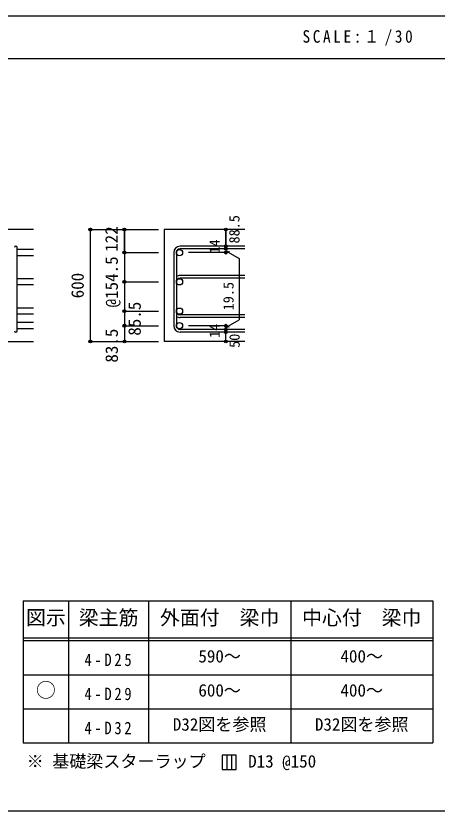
# Model space of a CAD drawing. Units: millimetres at full size, sheet at 1:30, with parts at other scales. Extents: x -5973 to 5954, y -4195 to 4201.
# Drawn here: x 1409 to 3633, y 3 to 4201 of the extents above; entities that cross this region are included whole.
import ezdxf
from ezdxf.enums import TextEntityAlignment as Align

# ---------------------------------------------------------------- set-up
doc = ezdxf.new("R2010")
doc.units = ezdxf.units.MM
doc.header["$LTSCALE"] = 30
doc.header["$PDMODE"] = 32
doc.header["$PDSIZE"] = 15
for name, color, linetype in [('0-1_躯体線', 2, 'Continuous'), ('0-5_基礎梁筋', 7, 'Continuous'), ('0-6_スタラップ筋', 7, 'Continuous'), ('0-D_寸法', 4, 'Continuous'), ('6-7_文字', 7, 'Continuous'), ('6-E_枠', 7, 'Continuous'), ('F-0_枠', 6, 'Continuous')]:
    doc.layers.add(name, color=color, linetype=linetype)
doc.styles.add('ＭＳ ゴシック', font='')
doc.styles.get('ＭＳ ゴシック').set_extended_font_data('MS Gothic')

msp = doc.modelspace()

# ---------------------------------------------------------------- linework, layer by layer
at = {"layer": '0-1_躯体線'}
for p, q in [((1502.44, 3073.3), (2.44, 3073.3)), ((2617.44, 3073.3), (2192.44, 3073.3)), ((2192.44, 3073.3), (2192.44, 2482.02)), ((2617.44, 2482.02), (2192.44, 2482.02))]:
    msp.add_line(p, q, dxfattribs=at)
msp.add_lwpolyline([(1102.44, 1973.3), (1102.44, 2482.02), (1502.44, 2482.02)], dxfattribs=at)
at = {"layer": '0-5_基礎梁筋'}
for p, q in [((1502.44, 2968.1), (1416.44, 2968.1)), ((1502.44, 2935.1), (1416.44, 2935.1)), ((1502.44, 2813.67), (1416.44, 2813.67)), ((1502.44, 2780.67), (1416.44, 2780.67)), ((1502.44, 2659.02), (1416.44, 2659.02)), ((1502.44, 2626.02), (1416.44, 2626.02)), ((1502.44, 2582.02), (1416.44, 2582.02)), ((1502.44, 2549.02), (1416.44, 2549.02))]:
    msp.add_line(p, q, dxfattribs=at)
at = {"layer": '0-5_基礎梁筋', "color": 3}
for centre in [(2272.94, 2951.6), (2272.94, 2797.17), (2272.94, 2642.52), (2272.94, 2565.52)]:
    msp.add_circle(centre, 16.5, dxfattribs=at)
at = {"layer": '0-6_スタラップ筋'}
for p, q in [((2617.44, 2985.1), (2275.94, 2985.1)), ((1416.44, 2539.02), (1416.44, 2978.1)), ((2242.44, 2951.6), (2242.44, 2565.52)), ((2256.44, 2951.6), (2256.44, 2565.52)), ((2617.44, 2971.1), (2275.94, 2971.1)), ((2617.44, 2830.67), (2275.94, 2830.67)), ((2617.44, 2816.67), (2275.94, 2816.67)), ((2617.44, 2623.02), (2275.94, 2623.02)), ((2617.44, 2609.02), (2275.94, 2609.02)), ((2617.44, 2546.02), (2275.94, 2546.02)), ((2617.44, 2532.02), (2275.94, 2532.02))]:
    msp.add_line(p, q, dxfattribs=at)
for centre, radius, start, end in [((1409.44, 2978.1), 7, 0, 180), ((2275.94, 2951.6), 33.5, 90, 180), ((2275.94, 2951.6), 19.5, 90, 180), ((2275.94, 2797.17), 33.5, 90, 125.59765), ((2275.94, 2797.17), 19.5, 90, 180), ((2275.94, 2642.52), 19.5, 180, 270), ((2275.94, 2642.52), 33.5, 234.40235, 270), ((2275.94, 2565.52), 33.5, 180, 270), ((2275.94, 2565.52), 19.5, 180, 270), ((1409.44, 2539.02), 7, 180, 0)]:
    msp.add_arc(centre, radius, start, end, dxfattribs=at)
at = {"layer": '0-D_寸法'}
for p, q in [((1802.44, 3073.3), (1982.44, 3073.3)), ((1802.44, 3073.3), (1982.44, 3073.3)), ((1802.44, 2482.02), (1802.44, 3073.3)), ((1982.44, 3073.3), (2162.44, 3073.3)), ((1982.44, 3073.3), (2162.44, 3073.3)), ((1982.44, 3073.3), (1982.44, 2951.6)), ((1982.44, 2951.6), (1982.44, 3073.3)), ((2517.44, 2971.1), (2517.44, 2985.1)), ((1982.44, 2951.6), (2162.44, 2951.6)), ((1982.44, 2951.6), (2162.44, 2951.6)), ((1982.44, 2951.6), (1982.44, 2782.7)), ((1982.44, 2951.6), (1982.44, 2797.17)), ((2517.44, 2951.6), (2321.35, 2951.6)), ((2517.44, 2971.1), (2517.44, 2951.6)), ((2517.44, 2961.35), (2536.76, 2956.18)), ((2517.44, 2961.35), (2587.5, 2920.9)), ((2587.5, 2920.9), (2587.5, 2596.22)), ((1982.44, 2797.17), (2162.44, 2797.17)), ((1982.44, 2782.7), (1982.44, 2565.52)), ((1982.44, 2642.52), (2162.44, 2642.52)), ((1982.44, 2565.52), (1982.44, 2482.02)), ((1982.44, 2565.52), (2162.44, 2565.52)), ((2517.44, 2565.52), (2321.35, 2565.52)), ((2517.44, 2555.77), (2587.5, 2596.22)), ((2517.44, 2546.02), (2517.44, 2565.52)), ((2517.44, 2555.77), (2536.76, 2560.94)), ((2517.44, 2532.02), (2517.44, 2546.02)), ((2517.44, 2482.02), (2517.44, 2532.02))]:
    msp.add_line(p, q, dxfattribs=at)
for points in [[(2517.44, 3073.3), (2517.44, 2985.1), (2517.44, 3073.3)], [(1802.44, 2482.02), (1982.44, 2482.02), (2162.44, 2482.02)]]:
    msp.add_lwpolyline(points, dxfattribs=at)
for centre, radius in [((1802.44, 3073.3), 8), ((1802.44, 3073.3), 7.2), ((1802.44, 3073.3), 6.4), ((1802.44, 3073.3), 5.6), ((1802.44, 3073.3), 4.8), ((1802.44, 3073.3), 4), ((1802.44, 3073.3), 3.2), ((1802.44, 3073.3), 2.4), ((1802.44, 3073.3), 1.6), ((1802.44, 3073.3), 0.8), ((1982.44, 3073.3), 8), ((1982.44, 3073.3), 7.2), ((1982.44, 3073.3), 6.4), ((1982.44, 3073.3), 5.6), ((1982.44, 3073.3), 4.8), ((1982.44, 3073.3), 4), ((1982.44, 3073.3), 3.2), ((1982.44, 3073.3), 2.4), ((1982.44, 3073.3), 1.6), ((1982.44, 3073.3), 0.8), ((2517.44, 3073.3), 4), ((2517.44, 3073.3), 3.6), ((2517.44, 3073.3), 3.2), ((2517.44, 3073.3), 2.8), ((2517.44, 3073.3), 2.4), ((2517.44, 3073.3), 2), ((2517.44, 3073.3), 1.6), ((2517.44, 3073.3), 1.2), ((2517.44, 3073.3), 0.8), ((2517.44, 3073.3), 0.4), ((2517.44, 2985.1), 4), ((2517.44, 2985.1), 3.6), ((2517.44, 2985.1), 3.2), ((2517.44, 2985.1), 2.8), ((2517.44, 2985.1), 2.4), ((2517.44, 2985.1), 2), ((2517.44, 2985.1), 1.6), ((2517.44, 2985.1), 1.2), ((2517.44, 2985.1), 0.8), ((2517.44, 2985.1), 0.4), ((1982.44, 2951.6), 8), ((1982.44, 2951.6), 7.2), ((1982.44, 2951.6), 6.4), ((1982.44, 2951.6), 5.6), ((1982.44, 2951.6), 4.8), ((1982.44, 2951.6), 4), ((1982.44, 2951.6), 3.2), ((1982.44, 2951.6), 2.4), ((1982.44, 2951.6), 1.6), ((1982.44, 2951.6), 0.8), ((2517.44, 2971.1), 4), ((2517.44, 2951.6), 4), ((2517.44, 2971.1), 3.6), ((2517.44, 2951.6), 3.6), ((2517.44, 2971.1), 3.2), ((2517.44, 2951.6), 3.2), ((2517.44, 2971.1), 2.8), ((2517.44, 2951.6), 2.8), ((2517.44, 2971.1), 2.4), ((2517.44, 2951.6), 2.4), ((2517.44, 2971.1), 2), ((2517.44, 2951.6), 2), ((2517.44, 2971.1), 1.6), ((2517.44, 2951.6), 1.6), ((2517.44, 2971.1), 1.2), ((2517.44, 2951.6), 1.2), ((2517.44, 2971.1), 0.8), ((2517.44, 2951.6), 0.8), ((2517.44, 2971.1), 0.4), ((2517.44, 2951.6), 0.4), ((1982.44, 2797.17), 8), ((1982.44, 2797.17), 7.2), ((1982.44, 2797.17), 6.4), ((1982.44, 2797.17), 5.6), ((1982.44, 2797.17), 4.8), ((1982.44, 2797.17), 4), ((1982.44, 2797.17), 3.2), ((1982.44, 2797.17), 2.4), ((1982.44, 2797.17), 1.6), ((1982.44, 2797.17), 0.8), ((1982.44, 2642.52), 8), ((1982.44, 2642.52), 7.2), ((1982.44, 2642.52), 6.4), ((1982.44, 2642.52), 5.6), ((1982.44, 2642.52), 4.8), ((1982.44, 2642.52), 4), ((1982.44, 2642.52), 3.2), ((1982.44, 2642.52), 2.4), ((1982.44, 2642.52), 1.6), ((1982.44, 2642.52), 0.8), ((1982.44, 2565.52), 8), ((1982.44, 2565.52), 7.2), ((1982.44, 2565.52), 6.4), ((1982.44, 2565.52), 5.6), ((1982.44, 2565.52), 4.8), ((1982.44, 2565.52), 4), ((1982.44, 2565.52), 3.2), ((1982.44, 2565.52), 2.4), ((1982.44, 2565.52), 1.6), ((1982.44, 2565.52), 0.8), ((2517.44, 2565.52), 4), ((2517.44, 2565.52), 3.6), ((2517.44, 2565.52), 3.2), ((2517.44, 2565.52), 2.8), ((2517.44, 2565.52), 2.4), ((2517.44, 2565.52), 2), ((2517.44, 2565.52), 1.6), ((2517.44, 2565.52), 1.2), ((2517.44, 2565.52), 0.8), ((2517.44, 2565.52), 0.4), ((2517.44, 2546.02), 4), ((2517.44, 2532.02), 4), ((2517.44, 2546.02), 3.6), ((2517.44, 2532.02), 3.6), ((2517.44, 2546.02), 3.2), ((2517.44, 2532.02), 3.2), ((2517.44, 2546.02), 2.8), ((2517.44, 2532.02), 2.8), ((2517.44, 2546.02), 2.4), ((2517.44, 2532.02), 2.4), ((2517.44, 2546.02), 2), ((2517.44, 2532.02), 2), ((2517.44, 2546.02), 1.6), ((2517.44, 2532.02), 1.6), ((2517.44, 2546.02), 1.2), ((2517.44, 2532.02), 1.2), ((2517.44, 2546.02), 0.8), ((2517.44, 2532.02), 0.8), ((2517.44, 2546.02), 0.4), ((2517.44, 2532.02), 0.4), ((1802.44, 2482.02), 7.2), ((1802.44, 2482.02), 6.4), ((1802.44, 2482.02), 5.6), ((1802.44, 2482.02), 4.8), ((1802.44, 2482.02), 4), ((1802.44, 2482.02), 3.2), ((1802.44, 2482.02), 2.4), ((1802.44, 2482.02), 1.6), ((1802.44, 2482.02), 0.8), ((1982.44, 2482.02), 7.2), ((1982.44, 2482.02), 6.4), ((1982.44, 2482.02), 5.6), ((1982.44, 2482.02), 4.8), ((1982.44, 2482.02), 4), ((1982.44, 2482.02), 3.2), ((1982.44, 2482.02), 2.4), ((1982.44, 2482.02), 1.6), ((1982.44, 2482.02), 0.8), ((2517.44, 2482.02), 4), ((2517.44, 2482.02), 3.6), ((2517.44, 2482.02), 3.2), ((2517.44, 2482.02), 2.8), ((2517.44, 2482.02), 2.4), ((2517.44, 2482.02), 2), ((2517.44, 2482.02), 1.6), ((2517.44, 2482.02), 1.2), ((2517.44, 2482.02), 0.8), ((2517.44, 2482.02), 0.4)]:
    msp.add_circle(centre, radius, dxfattribs=at)
at = {"layer": '0-D_寸法', "color": 7}
for p in [(1802.44, 3073.3), (1982.44, 3073.3), (2517.44, 3073.3), (2517.44, 2985.1), (1982.44, 2951.6), (2517.44, 2971.1), (2517.44, 2951.6), (1982.44, 2797.17), (1982.44, 2642.52), (1982.44, 2565.52), (2517.44, 2565.52), (2517.44, 2565.52), (2517.44, 2546.02), (2517.44, 2532.02), (1802.44, 2482.02), (1982.44, 2482.02), (2517.44, 2482.02)]:
    msp.add_point(p, dxfattribs=at)
at = {"layer": '6-7_文字'}
for p, q in [((2522.74, 297.55), (2522.74, 222.55)), ((2547.74, 297.55), (2547.74, 222.55))]:
    msp.add_line(p, q, dxfattribs=at)
msp.add_lwpolyline([(2497.74, 222.55), (2572.74, 222.55), (2572.74, 297.55), (2497.74, 297.55)], close=True, dxfattribs=at)
at = {"layer": '6-E_枠', "color": 3}
for p, q in [((1447.71, 1112.77), (1447.71, 362.77)), ((1447.71, 1112.77), (3610.24, 1112.77)), ((3610.24, 1112.77), (3610.24, 362.77)), ((1447.71, 362.77), (3610.24, 362.77))]:
    msp.add_line(p, q, dxfattribs=at)
at = {"layer": '6-E_枠'}
for p, q in [((1687.71, 1112.77), (1687.71, 362.77)), ((2110.24, 1112.77), (2110.24, 362.77)), ((2860.24, 1112.77), (2860.24, 362.77)), ((1447.71, 917.77), (3610.24, 917.77)), ((1447.71, 902.77), (3610.24, 902.77)), ((1447.71, 722.77), (3610.24, 722.77)), ((1447.71, 542.77), (3610.24, 542.77))]:
    msp.add_line(p, q, dxfattribs=at)
at = {"layer": 'F-0_枠'}
msp.add_line((-5972.88, 4201.15), (5954.1, 4201.15), dxfattribs=at)
at = {"layer": 'F-0_枠', "color": 2}
for p, q in [((-5972.88, 3976.15), (3723.6, 3976.15)), ((3723.6, 2.95), (-5972.88, 2.95))]:
    msp.add_line(p, q, dxfattribs=at)

# ---------------------------------------------------------------- texts
at = {"layer": '0-D_寸法', "style": 'ＭＳ ゴシック'}
for s, height, p in [('88.5', 54.99, (2606.33, 2999.71)), ('122', 65.98, (1966.84, 2955.56)), ('14', 54.99, (2502.21, 2946.44)), ('@154.5', 65.98, (1967.44, 2662.17)), ('600', 65.98, (1787.44, 2710.16)), ('19.5', 54.99, (2575.26, 2646.81)), ('85.5', 65.98, (2088.46, 2512.73)), ('14', 54.99, (2502.18, 2501.34)), ('83.5', 65.98, (1967.44, 2370.52)), ('50', 54.99, (2607.44, 2448.52))]:
    msp.add_text(s, height=height, rotation=90, dxfattribs=at).set_placement(p, align=Align.BOTTOM_LEFT)
at = {"layer": '6-7_文字', "color": 2, "style": 'ＭＳ ゴシック'}
for s, p in [('図示', (1462.71, 962.77)), ('梁主筋', (1741.48, 962.77)), ('外面付\u3000梁巾', (2170.24, 962.77)), ('中心付\u3000梁巾', (2920.24, 962.77)), ('○', (1515.21, 580.27))]:
    msp.add_text(s, height=76.98, dxfattribs=at).set_placement(p, align=Align.BOTTOM_LEFT)
at = {"layer": '6-7_文字', "style": 'ＭＳ ゴシック'}
for s, p in [('590～', (2372.74, 767.77)), ('400～', (3122.74, 767.77)), ('600～', (2372.74, 587.77)), ('400～', (3122.74, 587.77)), ('D32図を参照', (2237.74, 407.77)), ('D32図を参照', (2987.74, 407.77)), ('※ 基礎梁スターラップ     D13 @150', (1466.27, 213.19))]:
    msp.add_text(s, height=65.98, dxfattribs=at).set_placement(p, align=Align.BOTTOM_LEFT)
at = {"layer": '6-7_文字', "color": 2, "insert": (2922.26, 4043.65), "char_height": 65.98, "attachment_point": 7, "style": 'ＭＳ ゴシック'}
msp.add_mtext('\\T1.34;\\W0.9;SCALE:１/30', dxfattribs=at)
at = {"layer": '6-7_文字', "char_height": 65.98, "attachment_point": 7, "style": 'ＭＳ ゴシック'}
for s, insert in [('\\T1.38;\\W0.85;4-D25', (1771.48, 767.77)), ('\\T1.38;\\W0.85;4-D29', (1771.48, 587.77)), ('\\T1.38;\\W0.85;4-D32', (1771.48, 407.77))]:
    msp.add_mtext(s, dxfattribs=dict(at, insert=insert))

doc.saveas('drawing.dxf')
